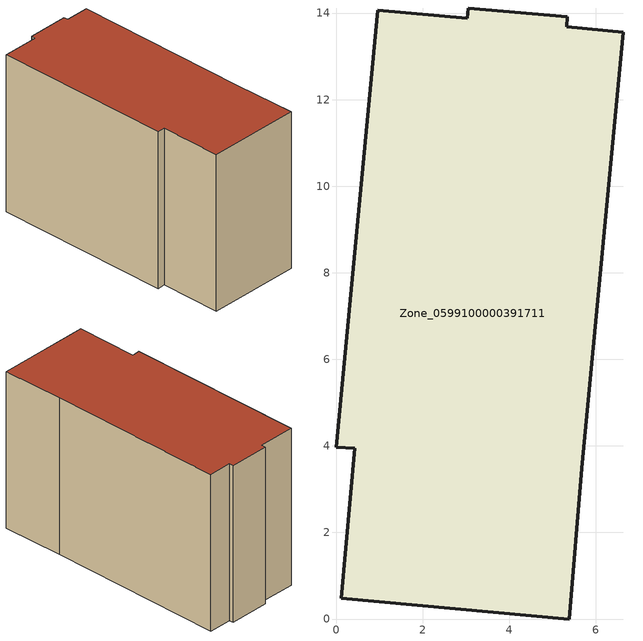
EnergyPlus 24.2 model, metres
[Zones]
Zone_0599100000391711
 floor ground (C_G): 0,3.97 0.96,14.07 3.03,13.88 3.05,14.12 5.34,13.92 5.32,13.68 6.63,13.56 5.68,3.49 5.39,0 0.11,0.48 0.43,3.95 z0
 wall outside (C_F): 0.11,0.48 5.39,0 5.68,3.49 6.63,13.56 5.32,13.68 5.34,13.92 3.05,14.12 3.03,13.88 0.96,14.07 0,3.97 0.43,3.95 0.11,0.48 z0:9.01
 roof outside (C_R): 0.96,14.07 0,3.97 0.43,3.95 0.11,0.48 5.39,0 5.68,3.49 6.63,13.56 5.32,13.68 5.34,13.92 3.05,14.12 3.03,13.88 z9.01
[BUILDING]
Pand.0599100000391711: North Axis=0; Terrain=City; Loads Convergence Tolerance Value=0.04; Temperature Convergence Tolerance Value=0.4; Solar Distribution=FullExterior; Maximum Number of Warmup Days=25; Minimum Number of Warmup Days=1
[Site:Location]
Rotterdam.The.Hague.AP_ZH_NLD Design_Conditions: Latitude=51.96; Longitude=4.45; Time Zone=1; Elevation=-4.5
[SITE:GROUNDTEMPERATURE:BUILDINGSURFACE]
18, 18, 18, 18, 18, 18, 18, 18, 18, 18, 18, 18
[MATERIAL] Thermal Absorptance=0.9; Solar Absorptance=0.7; Visible Absorptance=0.7
Name | Roughness | Thickness | Conductivity | Density | Specific Heat
G.TI.1992-2005 | MediumSmooth | 0.15 | 0.06 | 540 | 1210
F.TI.1992-2005 | Rough | 0.3 | 0.12 | 1920 | 840
R.TI.1992-2005 | MediumRough | 0.2 | 0.08 | 1500 | 1000
[CONSTRUCTION]
C_G: G.TI.1992-2005
C_F: F.TI.1992-2005
C_R: R.TI.1992-2005
[ZONE]
Zone_0599100000391711: Type=1; Multiplier=1; Ceiling Height=Autocalculate; Volume=Autocalculate; Floor Area=autocalculate; Part of Total Floor Area=Yes
[ZONEINFILTRATION:DESIGNFLOWRATE]
Infil_Zone_0599100000391711: Zone or ZoneList or Space or SpaceList=Zone_0599100000391711; Schedule=AlwaysOn; Design Flow Rate Calculation Method=Flow/Area; Flow Rate per Floor Area=0.0015; Constant Term Coefficient=1; Temperature Term Coefficient=0; Velocity Term Coefficient=0; Velocity Squared Term Coefficient=0
[HVACTEMPLATE:ZONE:IDEALLOADSAIRSYSTEM]
Zone_0599100000391711: Maximum Heating Supply Air Temperature=50; Minimum Cooling Supply Air Temperature=13; Maximum Heating Supply Air Humidity Ratio=0.0156; Minimum Cooling Supply Air Humidity Ratio=0.0077; Heating Limit=NoLimit; Cooling Limit=NoLimit; Dehumidification Control Type=ConstantSensibleHeatRatio; Cooling Sensible Heat Ratio=0.7; Dehumidification Setpoint=60; Humidification Control Type=None; Humidification Setpoint=30; Outdoor Air Method=None; Outdoor Air Flow Rate per Person=0.00944; Outdoor Air Flow Rate per Zone Floor Area=0; Outdoor Air Flow Rate per Zone=0; Demand Controlled Ventilation Type=None; Outdoor Air Economizer Type=NoEconomizer; Heat Recovery Type=None; Sensible Heat Recovery Effectiveness=0.7; Latent Heat Recovery Effectiveness=0.65
[ZONECONTROL:THERMOSTAT]
ThermostatControl_Zone_0599100000391711: Zone or ZoneList=Zone_0599100000391711; Control Type Schedule=DualSetpointControlType; Control 1=Thermostat_Zone_0599100000391711; Temperature Difference Between Cutout And Setpoint=0
[THERMOSTATSETPOINT:DUALSETPOINT]
Thermostat_Zone_0599100000391711: Heating Setpoint Temperature Schedule=HeatingSetpoint_Zone_0599100000391711; Cooling Setpoint Temperature Schedule=CoolingSetpoint_Zone_0599100000391711
[SCHEDULE:COMPACT]
HeatingSetpoint_Zone_0599100000391711: Through: 12/31, For: AllDays, Until: 24:00, 21
CoolingSetpoint_Zone_0599100000391711: Through: 12/31, For: AllDays, Until: 24:00, 24
DualSetpointControlType: Through: 12/31, For: AllDays, Until: 24:00, 4
AlwaysOn: Through: 12/31, For: AllDays, Until: 24:00, 1
